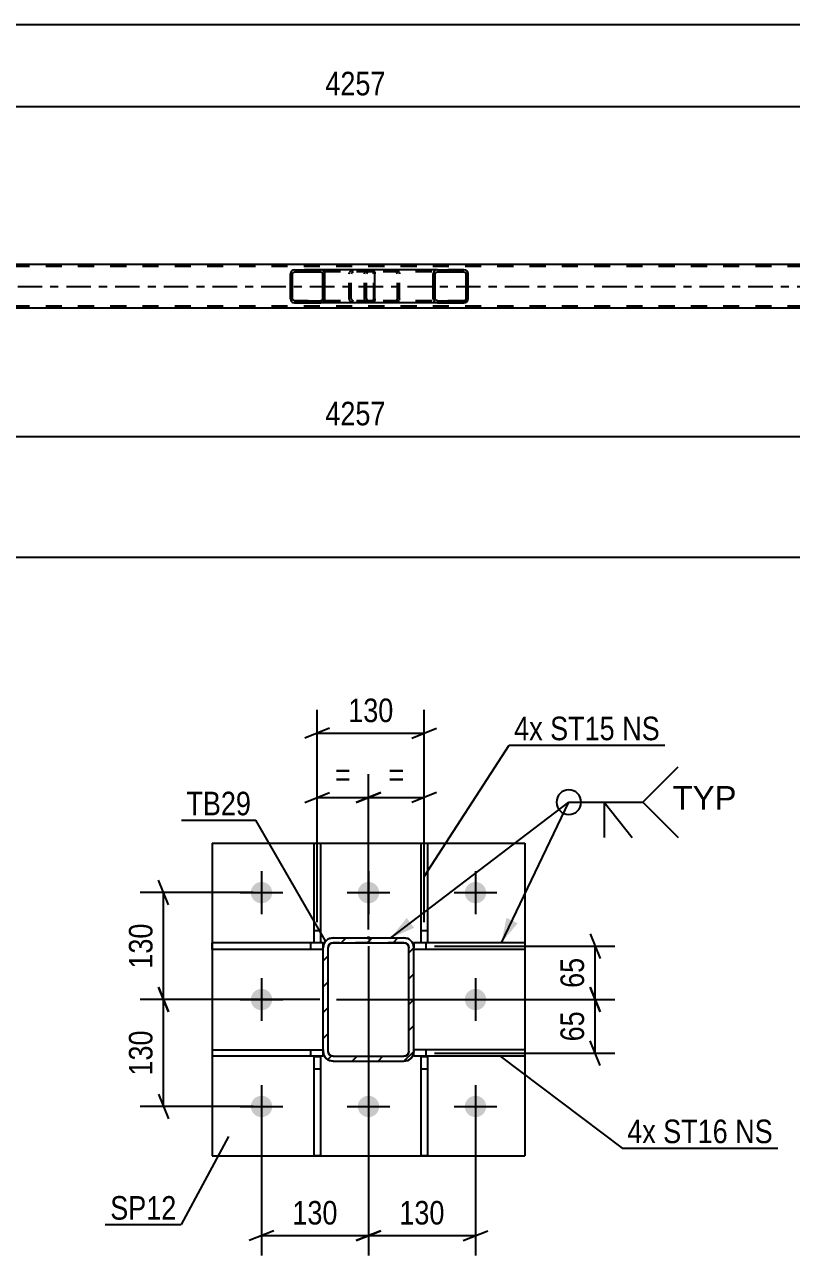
# Model space of a CAD drawing. Header units: millimetres. Extents: x 0 to 841, y 0 to 594.
# Drawn here: x 197 to 290.1, y 103.7 to 253.4 of the extents above; entities that cross this region are included whole.
import ezdxf

# ---------------------------------------------------------------- set-up
doc = ezdxf.new("R2010")
doc.units = ezdxf.units.MM
doc.linetypes.add('DXK_LINE_DOT2', pattern=[3.9198, 1.9599, -1.9599])
doc.linetypes.add('DXK_LINE_DOT3', pattern=[5.9187, 2.979, -0.9799, 0.9799, -0.9799])
doc.styles.add('Arial', font='ARIAL.TTF', dxfattribs={"height": 0.2})
doc.styles.add('Arial Narrow', font='ARIALN.TTF', dxfattribs={"height": 0.2})

# ---------------------------------------------------------------- blocks, each defined once
blk = doc.blocks.new('Part-283133975-4392 - 4290')
at = {"linetype": 'Continuous'}
h = blk.add_hatch(dxfattribs=at)
h.set_pattern_fill('', scale=0.7, style=0, pattern_type=0)
h.set_pattern_definition([(45, (250.8247, 223.2554), (-1.57154, 1.57154), [])])
h.paths.add_polyline_path([(250.86, 223.07), (250.82, 223.26), (250.71, 223.41), (250.55, 223.52), (250.35, 223.55), (247.12, 223.55), (246.92, 223.52), (246.76, 223.41), (246.65, 223.26), (246.61, 223.07), (246.61, 220.03), (246.65, 219.85), (246.76, 219.69), (246.92, 219.59), (247.12, 219.55), (250.35, 219.55), (250.55, 219.59), (250.71, 219.69), (250.82, 219.85), (250.86, 220.03)])
h.paths.add_polyline_path([(250.59, 219.94), (250.53, 219.86), (250.45, 219.81), (250.35, 219.79), (247.12, 219.79), (247.02, 219.81), (246.94, 219.86), (246.88, 219.94), (246.86, 220.03), (246.86, 223.07), (246.88, 223.16), (246.94, 223.24), (247.02, 223.29), (247.12, 223.31), (250.35, 223.31), (250.45, 223.29), (250.53, 223.24), (250.59, 223.16), (250.61, 223.07), (250.61, 220.03)])
at = {"color": 7, "linetype": 'DXK_LINE_DOT2'}
for p, q in [((238.26, 223.07), (238.3, 223.26)), ((238.26, 220.03), (238.26, 223.07)), ((238.53, 223.16), (238.51, 223.07)), ((238.51, 220.03), (238.51, 223.07)), ((238.59, 223.24), (238.53, 223.16)), ((238.57, 223.52), (238.77, 223.55)), ((238.67, 223.29), (238.59, 223.24)), ((238.77, 223.31), (238.67, 223.29)), ((239.25, 223.55), (238.77, 223.55)), ((250.35, 223.31), (238.77, 223.31)), ((242, 223.55), (242.2, 223.52)), ((242.1, 223.29), (242, 223.31)), ((242.18, 223.24), (242.1, 223.29)), ((242.24, 223.16), (242.18, 223.24)), ((242.26, 223.07), (242.24, 223.16)), ((242.26, 220.03), (242.26, 223.07)), ((242.48, 223.26), (242.51, 223.07)), ((242.51, 220.03), (242.51, 223.07)), ((250.35, 223.55), (247.12, 223.55)), ((238.3, 219.85), (238.26, 220.03)), ((238.51, 220.03), (238.53, 219.94)), ((242.24, 219.94), (242.26, 220.03)), ((242.51, 220.03), (242.48, 219.85)), ((238.53, 219.94), (238.59, 219.86)), ((238.77, 219.55), (238.57, 219.59)), ((238.59, 219.86), (238.67, 219.81)), ((238.67, 219.81), (238.77, 219.79)), ((250.35, 219.79), (238.77, 219.79)), ((239.25, 219.55), (238.77, 219.55)), ((242, 219.79), (242.1, 219.81)), ((242.2, 219.59), (242, 219.55)), ((242.1, 219.81), (242.18, 219.86)), ((242.18, 219.86), (242.24, 219.94)), ((250.35, 219.55), (247.12, 219.55))]:
    blk.add_line(p, q, dxfattribs=at)
at = {"color": 2, "linetype": 'Continuous'}
for p, q in [((247.12, 223.55), (239.25, 223.55)), ((246.65, 223.26), (246.61, 223.07)), ((246.61, 220.03), (246.61, 223.07)), ((246.86, 223.07), (246.88, 223.16)), ((246.86, 220.03), (246.86, 223.07)), ((246.88, 223.16), (246.94, 223.24)), ((247.12, 223.55), (246.92, 223.52)), ((246.94, 223.24), (247.02, 223.29)), ((247.02, 223.29), (247.12, 223.31)), ((247.12, 223.55), (250.35, 223.55)), ((247.12, 223.31), (250.35, 223.31)), ((250.55, 223.52), (250.35, 223.55)), ((250.35, 223.31), (250.45, 223.29)), ((250.45, 223.29), (250.53, 223.24)), ((250.53, 223.24), (250.59, 223.16)), ((250.59, 223.16), (250.61, 223.07)), ((250.61, 220.03), (250.61, 223.07)), ((250.86, 223.07), (250.82, 223.26)), ((250.86, 220.03), (250.86, 223.07)), ((246.61, 220.03), (246.65, 219.85)), ((246.88, 219.94), (246.86, 220.03)), ((250.61, 220.03), (250.59, 219.94)), ((250.82, 219.85), (250.86, 220.03)), ((247.12, 219.55), (239.25, 219.55)), ((246.94, 219.86), (246.88, 219.94)), ((246.92, 219.59), (247.12, 219.55)), ((247.02, 219.81), (246.94, 219.86)), ((247.12, 219.79), (247.02, 219.81)), ((247.12, 219.79), (250.35, 219.79)), ((247.12, 219.55), (250.35, 219.55)), ((250.45, 219.81), (250.35, 219.79)), ((250.35, 219.55), (250.55, 219.59)), ((250.53, 219.86), (250.45, 219.81)), ((250.59, 219.94), (250.53, 219.86))]:
    blk.add_line(p, q, dxfattribs=at)
at = {"color": 7, "linetype": 'DXK_LINE_DOT2'}
for centre, start, end in [((238.75, 223.05), 110.7583, 155.68), ((242.02, 223.05), 24.3199, 69.2417), ((238.75, 220.05), 204.3199, 249.2417), ((242.02, 220.05), 290.7583, 335.68)]:
    blk.add_arc(centre, 0.496, start, end, dxfattribs=at)
at = {"color": 2, "linetype": 'Continuous'}
for centre, start, end in [((247.1, 223.05), 110.7583, 155.68), ((250.37, 223.05), 24.32, 69.2417), ((247.1, 220.05), 204.32, 249.2417), ((250.37, 220.05), 290.7583, 335.68)]:
    blk.add_arc(centre, 0.496, start, end, dxfattribs=at)
blk = doc.blocks.new('Part-283133975-4393 - 4290')
at = {"linetype": 'Continuous'}
h = blk.add_hatch(dxfattribs=at)
h.set_pattern_fill('', scale=0.7, style=0, pattern_type=0)
h.set_pattern_definition([(45, (233.4131, 223.2554), (-1.57154, 1.57154), [])])
h.paths.add_polyline_path([(233.45, 223.07), (233.41, 223.26), (233.3, 223.41), (233.14, 223.52), (232.95, 223.55), (229.76, 223.55), (229.57, 223.52), (229.41, 223.41), (229.3, 223.26), (229.26, 223.07), (229.26, 220.03), (229.3, 219.85), (229.41, 219.69), (229.57, 219.59), (229.76, 219.55), (232.95, 219.55), (233.14, 219.59), (233.3, 219.69), (233.41, 219.85), (233.45, 220.03)])
h.paths.add_polyline_path([(233.18, 219.94), (233.13, 219.86), (233.04, 219.81), (232.95, 219.79), (229.76, 219.79), (229.67, 219.81), (229.59, 219.86), (229.53, 219.94), (229.51, 220.03), (229.51, 223.07), (229.53, 223.16), (229.59, 223.24), (229.67, 223.29), (229.76, 223.31), (232.95, 223.31), (233.04, 223.29), (233.13, 223.24), (233.18, 223.16), (233.2, 223.07), (233.2, 220.03)])
at = {"color": 2, "linetype": 'Continuous'}
for p, q in [((229.3, 223.26), (229.26, 223.07)), ((229.26, 220.03), (229.26, 223.07)), ((229.51, 223.07), (229.53, 223.16)), ((229.51, 220.03), (229.51, 223.07)), ((229.53, 223.16), (229.59, 223.24)), ((229.76, 223.55), (229.57, 223.52)), ((229.59, 223.24), (229.67, 223.29)), ((229.67, 223.29), (229.76, 223.31)), ((229.76, 223.55), (232.95, 223.55)), ((229.76, 223.31), (232.95, 223.31)), ((239.25, 223.55), (232.95, 223.55)), ((233.14, 223.52), (232.95, 223.55)), ((232.95, 223.31), (233.04, 223.29)), ((233.04, 223.29), (233.13, 223.24)), ((233.13, 223.24), (233.18, 223.16)), ((233.18, 223.16), (233.2, 223.07)), ((233.2, 220.03), (233.2, 223.07)), ((233.45, 223.07), (233.41, 223.26)), ((233.45, 220.03), (233.45, 223.07)), ((239.25, 223.55), (239.35, 223.52)), ((239.35, 223.52), (239.44, 223.41)), ((239.44, 223.41), (239.5, 223.26)), ((239.5, 223.26), (239.52, 223.07)), ((239.52, 220.03), (239.52, 223.07)), ((229.26, 220.03), (229.3, 219.85)), ((229.53, 219.94), (229.51, 220.03)), ((233.2, 220.03), (233.18, 219.94)), ((233.41, 219.85), (233.45, 220.03)), ((239.52, 220.03), (239.5, 219.85)), ((229.59, 219.86), (229.53, 219.94)), ((229.57, 219.59), (229.76, 219.55)), ((229.67, 219.81), (229.59, 219.86)), ((229.76, 219.79), (229.67, 219.81)), ((229.76, 219.79), (232.95, 219.79)), ((229.76, 219.55), (232.95, 219.55)), ((233.04, 219.81), (232.95, 219.79)), ((232.95, 219.55), (233.14, 219.59)), ((239.25, 219.55), (232.95, 219.55)), ((233.13, 219.86), (233.04, 219.81)), ((233.18, 219.94), (233.13, 219.86)), ((239.35, 219.59), (239.25, 219.55)), ((239.44, 219.69), (239.35, 219.59)), ((239.5, 219.85), (239.44, 219.69))]:
    blk.add_line(p, q, dxfattribs=at)
at = {"color": 7, "linetype": 'DXK_LINE_DOT2'}
for p, q in [((232.95, 223.55), (229.76, 223.55)), ((239.25, 223.31), (229.76, 223.31)), ((236.41, 223.07), (236.45, 223.26)), ((236.41, 220.03), (236.41, 223.07)), ((236.68, 223.16), (236.66, 223.07)), ((236.66, 220.03), (236.66, 223.07)), ((236.74, 223.24), (236.68, 223.16)), ((236.72, 223.52), (236.91, 223.55)), ((236.82, 223.29), (236.74, 223.24)), ((236.91, 223.31), (236.82, 223.29)), ((238.26, 223.31), (238.26, 223.55)), ((239.3, 223.29), (239.25, 223.31)), ((239.35, 223.24), (239.3, 223.29)), ((239.37, 223.16), (239.35, 223.24)), ((239.38, 223.07), (239.37, 223.16)), ((239.38, 220.03), (239.38, 223.07)), ((236.45, 219.85), (236.41, 220.03)), ((236.66, 220.03), (236.68, 219.94)), ((239.37, 219.94), (239.38, 220.03)), ((239.25, 219.79), (229.76, 219.79)), ((232.95, 219.55), (229.76, 219.55)), ((236.68, 219.94), (236.74, 219.86)), ((236.91, 219.55), (236.72, 219.59)), ((236.74, 219.86), (236.82, 219.81)), ((236.82, 219.81), (236.91, 219.79)), ((238.26, 219.55), (238.26, 219.79)), ((239.25, 219.79), (239.3, 219.81)), ((239.3, 219.81), (239.35, 219.86)), ((239.35, 219.86), (239.37, 219.94))]:
    blk.add_line(p, q, dxfattribs=at)
at = {"color": 2, "linetype": 'Continuous'}
for centre, start, end in [((229.75, 223.06), 111.1941, 156.1506), ((232.96, 223.06), 23.8494, 68.8059), ((229.75, 220.05), 203.8494, 248.8059), ((232.96, 220.05), 291.1941, 336.1506)]:
    blk.add_arc(centre, 0.492, start, end, dxfattribs=at)
at = {"color": 7, "linetype": 'DXK_LINE_DOT2'}
for centre, start, end in [((236.9, 223.06), 111.1941, 156.1506), ((236.9, 220.05), 203.8494, 248.8059)]:
    blk.add_arc(centre, 0.492, start, end, dxfattribs=at)
blk = doc.blocks.new('Part-283133975-4535 - 4290')
at = {"color": 7, "linetype": 'DXK_LINE_DOT2'}
for p, q in [((718.9, 223.95), (59.99, 223.95)), ((718.9, 219.15), (59.99, 219.15))]:
    blk.add_line(p, q, dxfattribs=at)
at = {"color": 2, "linetype": 'Continuous'}
for p, q in [((321.5, 224.19), (157.23, 224.19)), ((576.91, 218.91), (59.99, 218.91))]:
    blk.add_line(p, q, dxfattribs=at)
at = {"color": 7, "linetype": 'DXK_LINE_DOT3'}
blk.add_line((59.99, 221.55), (718.9, 221.55), dxfattribs=at)
blk = doc.blocks.new('Bolt-283133975-20519 - 20395')
at = {"linetype": 'Continuous'}
for points in [[(227.05, 147.84, -1), (224.45, 147.84, -1)], [(240.05, 147.84, -1), (237.45, 147.84, -1)], [(253.05, 147.84, -1), (250.45, 147.84, -1)], [(227.05, 134.84, -1), (224.45, 134.84, -1)], [(253.05, 134.84, -1), (250.45, 134.84, -1)], [(227.05, 121.84, -1), (224.45, 121.84, -1)], [(240.05, 121.84, -1), (237.45, 121.84, -1)], [(253.05, 121.84, -1), (250.45, 121.84, -1)]]:
    blk.add_hatch(color=1, dxfattribs=at).paths.add_polyline_path(points)
at = {"color": 1, "linetype": 'Continuous'}
for p, q in [((225.75, 150.44), (225.75, 145.24)), ((238.75, 150.44), (238.75, 145.24)), ((251.75, 150.44), (251.75, 145.24)), ((223.15, 147.84), (228.35, 147.84)), ((236.15, 147.84), (241.35, 147.84)), ((249.15, 147.84), (254.35, 147.84)), ((225.75, 137.44), (225.75, 132.24)), ((251.75, 137.44), (251.75, 132.24)), ((223.15, 134.84), (228.35, 134.84)), ((249.15, 134.84), (254.35, 134.84)), ((225.75, 124.44), (225.75, 119.24)), ((238.75, 124.44), (238.75, 119.24)), ((251.75, 124.44), (251.75, 119.24)), ((223.15, 121.84), (228.35, 121.84)), ((236.15, 121.84), (241.35, 121.84)), ((249.15, 121.84), (254.35, 121.84))]:
    blk.add_line(p, q, dxfattribs=at)
blk = doc.blocks.new('Part-283133975-20422 - 20395')
at = {"color": 2, "linetype": 'Continuous'}
for p, q in [((245.13, 115.84), (245.13, 127.93)), ((245.13, 127.93), (245.93, 127.93)), ((245.93, 127.93), (245.93, 115.84)), ((245.93, 115.84), (245.13, 115.84))]:
    blk.add_line(p, q, dxfattribs=at)
at = {"color": 7, "linetype": 'DXK_LINE_DOT2'}
blk.add_line((245.13, 126.43), (245.93, 126.43), dxfattribs=at)
blk = doc.blocks.new('Part-283133975-20425 - 20395')
at = {"color": 2, "linetype": 'Continuous'}
for p, q in [((219.75, 128.74), (233.25, 128.74)), ((219.75, 128.74), (219.75, 127.94)), ((233.25, 127.94), (219.75, 127.94)), ((233.25, 127.94), (233.25, 128.54))]:
    blk.add_line(p, q, dxfattribs=at)
at = {"color": 7, "linetype": 'DXK_LINE_DOT2'}
for p, q in [((231.75, 127.94), (231.75, 128.74)), ((233.25, 128.74), (233.25, 128.54))]:
    blk.add_line(p, q, dxfattribs=at)
blk = doc.blocks.new('Part-283133975-20417 - 20395')
at = {"linetype": 'Continuous'}
h = blk.add_hatch(dxfattribs=at)
h.set_pattern_fill('', scale=0.7, style=0, pattern_type=0)
h.set_pattern_definition([(45, (244.247, 128.5401), (-1.57154, 1.57154), [])])
h.paths.add_polyline_path([(244.16, 128.08), (244.25, 128.54), (244.25, 141.14), (244.16, 141.6), (243.9, 141.99), (243.51, 142.25), (243.05, 142.34), (234.45, 142.34), (233.99, 142.25), (233.6, 141.99), (233.34, 141.6), (233.25, 141.14), (233.25, 128.54), (233.34, 128.08), (233.6, 127.69), (233.99, 127.43), (234.45, 127.34), (243.05, 127.34), (243.51, 127.43), (243.9, 127.69)])
h.paths.add_polyline_path([(243.28, 127.99), (243.05, 127.94), (234.45, 127.94), (234.22, 127.99), (234.02, 128.12), (233.89, 128.31), (233.85, 128.54), (233.85, 141.14), (233.89, 141.37), (234.02, 141.56), (234.22, 141.69), (234.45, 141.74), (243.05, 141.74), (243.28, 141.69), (243.47, 141.56), (243.6, 141.37), (243.65, 141.14), (243.65, 128.54), (243.6, 128.31), (243.47, 128.12)])
blk.add_hatch(color=246, dxfattribs=at).paths.add_polyline_path([(238.75, 142.24, -1), (238.75, 142.44, -1)])
at = {"color": 7, "linetype": 'DXK_LINE_DOT2'}
for p, q in [((233.99, 142.25), (234.45, 142.34)), ((234.45, 142.34), (243.05, 142.34)), ((243.05, 142.34), (243.51, 142.25)), ((233.25, 141.14), (233.34, 141.6)), ((233.25, 128.54), (233.25, 141.14)), ((233.89, 141.37), (233.85, 141.14)), ((233.85, 128.54), (233.85, 141.14)), ((234.02, 141.56), (233.89, 141.37)), ((234.22, 141.69), (234.02, 141.56)), ((234.45, 141.74), (234.22, 141.69)), ((243.05, 141.74), (234.45, 141.74)), ((243.28, 141.69), (243.05, 141.74)), ((243.47, 141.56), (243.28, 141.69)), ((243.6, 141.37), (243.47, 141.56)), ((243.65, 141.14), (243.6, 141.37)), ((243.65, 128.54), (243.65, 141.14)), ((244.16, 141.6), (244.25, 141.14)), ((244.25, 128.54), (244.25, 141.14)), ((233.34, 128.08), (233.25, 128.54)), ((233.85, 128.54), (233.89, 128.31)), ((233.89, 128.31), (234.02, 128.12)), ((234.45, 127.34), (233.99, 127.43)), ((234.02, 128.12), (234.22, 127.99)), ((234.22, 127.99), (234.45, 127.94)), ((234.45, 127.94), (243.05, 127.94)), ((234.45, 127.34), (243.05, 127.34)), ((243.05, 127.94), (243.28, 127.99)), ((243.51, 127.43), (243.05, 127.34)), ((243.28, 127.99), (243.47, 128.12)), ((243.47, 128.12), (243.6, 128.31)), ((243.6, 128.31), (243.65, 128.54)), ((244.25, 128.54), (244.16, 128.08))]:
    blk.add_line(p, q, dxfattribs=at)
at = {"color": 2, "linetype": 'Continuous'}
for p, q in [((234.45, 142.34), (233.99, 142.25)), ((234.45, 142.34), (243.05, 142.34)), ((243.51, 142.25), (243.05, 142.34)), ((233.34, 141.6), (233.25, 141.14)), ((233.25, 128.54), (233.25, 141.14)), ((233.85, 141.14), (233.89, 141.37)), ((233.85, 128.54), (233.85, 141.14)), ((233.89, 141.37), (234.02, 141.56)), ((234.02, 141.56), (234.22, 141.69)), ((234.22, 141.69), (234.45, 141.74)), ((234.45, 141.74), (243.05, 141.74)), ((243.05, 141.74), (243.28, 141.69)), ((243.28, 141.69), (243.47, 141.56)), ((243.47, 141.56), (243.6, 141.37)), ((243.6, 141.37), (243.65, 141.14)), ((243.65, 128.54), (243.65, 141.14)), ((244.25, 141.14), (244.16, 141.6)), ((244.25, 128.54), (244.25, 141.14)), ((233.25, 128.54), (233.34, 128.08)), ((233.89, 128.31), (233.85, 128.54)), ((234.02, 128.12), (233.89, 128.31)), ((233.99, 127.43), (234.45, 127.34)), ((234.22, 127.99), (234.02, 128.12)), ((234.45, 127.94), (234.22, 127.99)), ((234.45, 127.94), (243.05, 127.94)), ((234.45, 127.34), (243.05, 127.34)), ((243.28, 127.99), (243.05, 127.94)), ((243.05, 127.34), (243.51, 127.43)), ((243.47, 128.12), (243.28, 127.99)), ((243.6, 128.31), (243.47, 128.12)), ((243.65, 128.54), (243.6, 128.31)), ((244.16, 128.08), (244.25, 128.54))]:
    blk.add_line(p, q, dxfattribs=at)
at = {"color": 246, "linetype": 'DXK_LINE_DOT2'}
blk.add_line((238.75, 142.34), (238.75, 142.34), dxfattribs=at)
at = {"color": 7, "linetype": 'DXK_LINE_DOT3'}
blk.add_line((238.75, 134.84), (238.75, 134.84), dxfattribs=at)
at = {"color": 246, "linetype": 'Continuous'}
blk.add_circle((238.75, 142.34), 0.1, dxfattribs=at)
at = {"color": 7, "linetype": 'DXK_LINE_DOT2'}
for centre, start, end in [((234.45, 141.14), 112.5, 157.5), ((243.05, 141.14), 22.5, 67.5), ((234.45, 128.54), 202.5, 247.5), ((243.05, 128.54), 292.5, 337.5)]:
    blk.add_arc(centre, 1.2, start, end, dxfattribs=at)
at = {"color": 2, "linetype": 'Continuous'}
for centre, start, end in [((234.45, 141.14), 112.5, 157.5), ((243.05, 141.14), 22.5, 67.5), ((234.45, 128.54), 202.5, 247.5), ((243.05, 128.54), 292.5, 337.5)]:
    blk.add_arc(centre, 1.2, start, end, dxfattribs=at)
blk = doc.blocks.new('Part-283133975-20421 - 20395')
at = {"color": 2, "linetype": 'Continuous'}
for p, q in [((232.13, 115.84), (232.13, 127.93)), ((232.13, 127.93), (232.93, 127.93)), ((232.93, 127.93), (232.93, 115.84)), ((232.93, 115.84), (232.13, 115.84))]:
    blk.add_line(p, q, dxfattribs=at)
at = {"color": 7, "linetype": 'DXK_LINE_DOT2'}
blk.add_line((232.13, 126.43), (232.93, 126.43), dxfattribs=at)
blk = doc.blocks.new('Part-283133975-20423 - 20395')
at = {"color": 2, "linetype": 'Continuous'}
for p, q in [((232.13, 141.73), (232.13, 153.84)), ((232.13, 153.84), (232.93, 153.84)), ((232.93, 153.84), (232.93, 141.73)), ((232.93, 141.73), (232.13, 141.73))]:
    blk.add_line(p, q, dxfattribs=at)
at = {"color": 7, "linetype": 'DXK_LINE_DOT2'}
blk.add_line((232.13, 143.23), (232.93, 143.23), dxfattribs=at)
blk = doc.blocks.new('Part-283133975-20424 - 20395')
at = {"color": 2, "linetype": 'Continuous'}
for p, q in [((245.13, 141.73), (245.13, 153.84)), ((245.13, 153.84), (245.93, 153.84)), ((245.93, 153.84), (245.93, 141.73)), ((245.93, 141.73), (245.13, 141.73))]:
    blk.add_line(p, q, dxfattribs=at)
at = {"color": 7, "linetype": 'DXK_LINE_DOT2'}
blk.add_line((245.13, 143.23), (245.93, 143.23), dxfattribs=at)
blk = doc.blocks.new('Part-283133975-20426 - 20395')
at = {"color": 2, "linetype": 'Continuous'}
for p, q in [((219.75, 140.94), (219.75, 141.74)), ((232.13, 141.74), (219.75, 141.74)), ((233.25, 140.94), (219.75, 140.94)), ((233.25, 141.74), (232.93, 141.74)), ((233.25, 141.14), (233.25, 141.74))]:
    blk.add_line(p, q, dxfattribs=at)
at = {"color": 7, "linetype": 'DXK_LINE_DOT2'}
for p, q in [((231.75, 140.94), (231.75, 141.74)), ((232.93, 141.74), (232.13, 141.74)), ((233.25, 140.94), (233.25, 141.14))]:
    blk.add_line(p, q, dxfattribs=at)
blk = doc.blocks.new('Part-283133975-20427 - 20395')
at = {"color": 2, "linetype": 'Continuous'}
for p, q in [((257.75, 128.74), (244.25, 128.74)), ((257.75, 128.74), (257.75, 127.94)), ((244.25, 127.94), (244.25, 128.54)), ((257.75, 127.94), (244.25, 127.94))]:
    blk.add_line(p, q, dxfattribs=at)
at = {"color": 7, "linetype": 'DXK_LINE_DOT2'}
for p, q in [((244.25, 128.54), (244.25, 128.74)), ((245.75, 127.94), (245.75, 128.74))]:
    blk.add_line(p, q, dxfattribs=at)
blk = doc.blocks.new('Part-283133975-20428 - 20395')
at = {"color": 2, "linetype": 'Continuous'}
for p, q in [((245.13, 141.74), (244.25, 141.74)), ((244.25, 141.74), (244.25, 141.14)), ((257.75, 140.94), (244.25, 140.94)), ((257.75, 141.74), (245.93, 141.74)), ((257.75, 141.74), (257.75, 140.94))]:
    blk.add_line(p, q, dxfattribs=at)
at = {"color": 7, "linetype": 'DXK_LINE_DOT2'}
for p, q in [((244.25, 140.94), (244.25, 141.14)), ((245.93, 141.74), (245.13, 141.74)), ((245.75, 140.94), (245.75, 141.74))]:
    blk.add_line(p, q, dxfattribs=at)
blk = doc.blocks.new('Part-283133975-20438 - 20395')
at = {"color": 2, "linetype": 'Continuous'}
for p, q in [((219.75, 153.84), (257.75, 153.84)), ((219.75, 153.84), (219.75, 115.84)), ((257.75, 153.84), (257.75, 115.84)), ((219.75, 115.84), (257.75, 115.84))]:
    blk.add_line(p, q, dxfattribs=at)
blk = doc.blocks.new('StraightDimension-283133975-4611 - 4290')
at = {"color": 7, "linetype": 'Continuous'}
blk.add_line((50.73, 188.62), (728.16, 188.62), dxfattribs=at)
blk = doc.blocks.new('StraightDimension-283133975-4710 - 4290')
at = {"color": 7, "linetype": 'Continuous'}
blk.add_line((51.37, 253.37), (727.52, 253.37), dxfattribs=at)
blk = doc.blocks.new('StraightDimension-283133975-10415 - 4290')
at = {"color": 7, "linetype": 'Continuous'}
blk.add_line((152.03, 243.42), (322.3, 243.42), dxfattribs=at)
at = {"color": 0}
blk.add_wipeout([(241.42, 244.17), (241.42, 248.37), (232.91, 248.37), (232.91, 244.17)], dxfattribs=at)
at = {"color": 3, "style": 'Arial Narrow'}
blk.add_text('4257', height=2.863, dxfattribs=at).set_placement((233.51, 244.77))
blk = doc.blocks.new('StraightDimension-283133975-10488 - 4290')
at = {"color": 7, "linetype": 'Continuous'}
blk.add_line((152.03, 203.3), (322.3, 203.3), dxfattribs=at)
at = {"color": 0}
blk.add_wipeout([(241.42, 204.05), (241.42, 208.25), (232.91, 208.25), (232.91, 204.05)], dxfattribs=at)
at = {"color": 3, "style": 'Arial Narrow'}
blk.add_text('4257', height=2.863, dxfattribs=at).set_placement((233.51, 204.65))
blk = doc.blocks.new('StraightDimension-283133975-21934 - 20395')
at = {"color": 7, "linetype": 'Continuous'}
for p, q in [((238.75, 141.34), (238.75, 103.74)), ((225.75, 120.84), (225.75, 103.74)), ((227.25, 106.74), (224.25, 105.54)), ((237.25, 105.54), (240.25, 106.74)), ((225.75, 106.14), (238.75, 106.14))]:
    blk.add_line(p, q, dxfattribs=at)
at = {"color": 0}
blk.add_wipeout([(235.59, 106.89), (235.59, 111.09), (228.9, 111.09), (228.9, 106.89)], dxfattribs=at)
at = {"color": 3, "style": 'Arial Narrow'}
blk.add_text('130', height=2.863, dxfattribs=at).set_placement((229.5, 107.49))
blk = doc.blocks.new('StraightDimension-283133975-21933 - 20395')
at = {"color": 7, "linetype": 'Continuous'}
for p, q in [((238.75, 141.34), (238.75, 103.74)), ((251.75, 120.84), (251.75, 103.74)), ((240.25, 106.74), (237.25, 105.54)), ((250.25, 105.54), (253.25, 106.74)), ((238.75, 106.14), (251.75, 106.14))]:
    blk.add_line(p, q, dxfattribs=at)
at = {"color": 0}
blk.add_wipeout([(248.59, 106.89), (248.59, 111.09), (241.9, 111.09), (241.9, 106.89)], dxfattribs=at)
at = {"color": 3, "style": 'Arial Narrow'}
blk.add_text('130', height=2.863, dxfattribs=at).set_placement((242.5, 107.49))
blk = doc.blocks.new('StraightDimension-283133975-21960 - 20395')
at = {"color": 7, "linetype": 'Continuous'}
for p, q in [((238.75, 143.34), (238.75, 162.25)), ((245.53, 144.23), (245.53, 162.25)), ((237.25, 158.8), (240.25, 160)), ((238.75, 159.4), (245.53, 159.4)), ((247.03, 160), (244.03, 158.8))]:
    blk.add_line(p, q, dxfattribs=at)
at = {"color": 0}
blk.add_wipeout([(243.7, 160.15), (243.7, 164.35), (240.58, 164.35), (240.58, 160.15)], dxfattribs=at)
at = {"color": 3, "style": 'Arial Narrow'}
blk.add_text('=', height=2.86, dxfattribs=at).set_placement((241.18, 160.75))
blk = doc.blocks.new('StraightDimension-283133975-21961 - 20395')
at = {"color": 7, "linetype": 'Continuous'}
for p, q in [((232.53, 144.23), (232.53, 162.25)), ((238.75, 143.34), (238.75, 162.25)), ((231.03, 158.8), (234.03, 160)), ((232.53, 159.4), (238.75, 159.4)), ((240.25, 160), (237.25, 158.8))]:
    blk.add_line(p, q, dxfattribs=at)
at = {"color": 0}
blk.add_wipeout([(237.2, 160.15), (237.2, 164.35), (234.08, 164.35), (234.08, 160.15)], dxfattribs=at)
at = {"color": 3, "style": 'Arial Narrow'}
blk.add_text('=', height=2.86, dxfattribs=at).set_placement((234.68, 160.75))
blk = doc.blocks.new('StraightDimension-283133975-21979 - 20395')
at = {"color": 7, "linetype": 'Continuous'}
for p, q in [((232.53, 144.23), (232.53, 170.07)), ((245.53, 144.23), (245.53, 170.07)), ((234.03, 167.82), (231.03, 166.62)), ((244.03, 166.62), (247.03, 167.82)), ((232.53, 167.22), (245.53, 167.22))]:
    blk.add_line(p, q, dxfattribs=at)
at = {"color": 0}
blk.add_wipeout([(242.37, 167.97), (242.37, 172.17), (235.69, 172.17), (235.69, 167.97)], dxfattribs=at)
at = {"color": 3, "style": 'Arial Narrow'}
blk.add_text('130', height=2.863, dxfattribs=at).set_placement((236.29, 168.57))
blk = doc.blocks.new('StraightDimension-283133975-21984 - 20395')
at = {"color": 7, "linetype": 'Continuous'}
for p, q in [((265.69, 142.84), (266.89, 139.84)), ((246.75, 141.34), (268.69, 141.34)), ((266.29, 134.84), (266.29, 141.34)), ((266.89, 133.34), (265.69, 136.34)), ((234.85, 134.84), (268.69, 134.84))]:
    blk.add_line(p, q, dxfattribs=at)
at = {"color": 0}
blk.add_wipeout([(265.54, 140.52), (261.34, 140.52), (261.34, 135.66), (265.54, 135.66)], dxfattribs=at)
at = {"color": 3, "style": 'Arial Narrow'}
blk.add_text('65', height=2.863, rotation=90.0002, dxfattribs=at).set_placement((264.94, 136.26))
blk = doc.blocks.new('StraightDimension-283133975-21985 - 20395')
at = {"color": 7, "linetype": 'Continuous'}
for p, q in [((265.69, 136.34), (266.89, 133.34)), ((234.85, 134.84), (268.69, 134.84)), ((266.29, 128.34), (266.29, 134.84)), ((266.89, 126.84), (265.69, 129.84)), ((246.75, 128.34), (268.69, 128.34))]:
    blk.add_line(p, q, dxfattribs=at)
at = {"color": 0}
blk.add_wipeout([(265.54, 134.02), (261.34, 134.02), (261.34, 129.16), (265.54, 129.16)], dxfattribs=at)
at = {"color": 3, "style": 'Arial Narrow'}
blk.add_text('65', height=2.863, rotation=90.0002, dxfattribs=at).set_placement((264.94, 129.76))
blk = doc.blocks.new('StraightDimension-283133975-22002 - 20395')
at = {"color": 7, "linetype": 'Continuous'}
for p, q in [((214.45, 146.34), (213.25, 149.34)), ((224.75, 147.84), (211, 147.84)), ((213.85, 134.84), (213.85, 147.84)), ((213.25, 136.34), (214.45, 133.34)), ((232.85, 134.84), (211, 134.84))]:
    blk.add_line(p, q, dxfattribs=at)
at = {"color": 0}
blk.add_wipeout([(213.1, 144.68), (208.9, 144.68), (208.9, 138), (213.1, 138)], dxfattribs=at)
at = {"color": 3, "style": 'Arial Narrow'}
blk.add_text('130', height=2.863, rotation=90.0002, dxfattribs=at).set_placement((212.5, 138.6))
blk = doc.blocks.new('StraightDimension-283133975-22003 - 20395')
at = {"color": 7, "linetype": 'Continuous'}
for p, q in [((214.45, 133.34), (213.25, 136.34)), ((232.85, 134.84), (211, 134.84)), ((213.85, 121.84), (213.85, 134.84)), ((213.25, 123.34), (214.45, 120.34)), ((224.75, 121.84), (211, 121.84))]:
    blk.add_line(p, q, dxfattribs=at)
at = {"color": 0}
blk.add_wipeout([(213.1, 131.68), (208.9, 131.68), (208.9, 125), (213.1, 125)], dxfattribs=at)
at = {"color": 3, "style": 'Arial Narrow'}
blk.add_text('130', height=2.863, rotation=90.0002, dxfattribs=at).set_placement((212.5, 125.6))
blk = doc.blocks.new('Mark-283133975-21873 - 20395')
at = {"color": 0}
blk.add_wipeout([(224.47, 157.24), (224.47, 160.24), (216.62, 160.24), (216.62, 157.24)], dxfattribs=at)
blk.add_wipeout([(224.47, 157.24), (224.47, 160.24), (216.62, 160.24), (216.62, 157.24)], dxfattribs=at)
at = {"color": 30, "linetype": 'Continuous'}
for p in [(216.02, 156.64), (233.57, 141.91)]:
    blk.add_line(p, (225.07, 156.64), dxfattribs=at)
at = {"color": 3, "style": 'Arial Narrow'}
blk.add_text('TB29', height=2.863, dxfattribs=at).set_placement((216.62, 157.24))
blk = doc.blocks.new('MarkSet-283133975-21912 - 20395')
at = {"color": 0}
for points in [[(273.66, 117.38), (273.66, 120.38), (270.19, 120.38), (270.19, 117.38)], [(282.41, 117.38), (282.41, 120.38), (274.56, 120.38), (274.56, 117.38)], [(287.88, 117.38), (287.88, 120.38), (283.31, 120.38), (283.31, 117.38)]]:
    blk.add_wipeout(points, dxfattribs=at)
for points in [[(273.66, 117.38), (273.66, 120.38), (270.19, 120.38), (270.19, 117.38)], [(282.41, 117.38), (282.41, 120.38), (274.56, 120.38), (274.56, 117.38)], [(287.88, 117.38), (287.88, 120.38), (283.31, 120.38), (283.31, 117.38)]]:
    blk.add_wipeout(points, dxfattribs=at)
at = {"color": 30, "linetype": 'Continuous'}
for p, q in [((254.76, 127.94), (269.59, 116.78)), ((269.59, 116.78), (288.48, 116.78))]:
    blk.add_line(p, q, dxfattribs=at)
at = {"color": 3, "style": 'Arial Narrow'}
for s, p in [('4x', (270.19, 117.38)), ('ST16', (274.56, 117.38)), ('NS', (283.31, 117.38))]:
    blk.add_text(s, height=2.863, dxfattribs=at).set_placement(p)
blk = doc.blocks.new('MarkSet-283133975-21919 - 20395')
at = {"color": 0}
for points in [[(259.92, 166.37), (259.92, 169.37), (256.45, 169.37), (256.45, 166.37)], [(268.68, 166.37), (268.68, 169.37), (260.82, 169.37), (260.82, 166.37)], [(274.14, 166.37), (274.14, 169.37), (269.58, 169.37), (269.58, 166.37)]]:
    blk.add_wipeout(points, dxfattribs=at)
for points in [[(259.92, 166.37), (259.92, 169.37), (256.45, 169.37), (256.45, 166.37)], [(268.68, 166.37), (268.68, 169.37), (260.82, 169.37), (260.82, 166.37)], [(274.14, 166.37), (274.14, 169.37), (269.58, 169.37), (269.58, 166.37)]]:
    blk.add_wipeout(points, dxfattribs=at)
at = {"color": 30, "linetype": 'Continuous'}
for p, q in [((245.53, 149.8), (255.85, 165.77)), ((255.85, 165.77), (274.74, 165.77))]:
    blk.add_line(p, q, dxfattribs=at)
at = {"color": 3, "style": 'Arial Narrow'}
for s, p in [('4x', (256.45, 166.37)), ('ST15', (260.82, 166.37)), ('NS', (269.58, 166.37))]:
    blk.add_text(s, height=2.863, dxfattribs=at).set_placement(p)
blk = doc.blocks.new('Mark-283133975-22059 - 20395')
at = {"color": 0}
blk.add_wipeout([(215.4, 108.08), (215.4, 111.08), (207.37, 111.08), (207.37, 108.08)], dxfattribs=at)
blk.add_wipeout([(215.4, 108.08), (215.4, 111.08), (207.37, 111.08), (207.37, 108.08)], dxfattribs=at)
at = {"color": 30, "linetype": 'Continuous'}
for p in [(221.74, 118.2), (206.77, 107.48)]:
    blk.add_line(p, (216, 107.48), dxfattribs=at)
at = {"color": 3, "style": 'Arial Narrow'}
blk.add_text('SP12', height=2.863, dxfattribs=at).set_placement((207.37, 108.08))
blk = doc.blocks.new('WeldMark-283133975-22087 - 20395')
at = {"linetype": 'Continuous'}
for points in [[(244.3, 143.56), (241.46, 142.34), (243.39, 144.76)], [(256.87, 144.12), (254.89, 141.74), (255.51, 144.77)]]:
    blk.add_hatch(color=30, dxfattribs=at).paths.add_polyline_path(points)
at = {"color": 30, "linetype": 'Continuous'}
for p, q in [((241.46, 142.34), (263.09, 158.83)), ((254.89, 141.74), (263.09, 158.83)), ((263.09, 158.83), (272.09, 158.83))]:
    blk.add_line(p, q, dxfattribs=at)
at = {"color": 3, "linetype": 'Continuous'}
for q in [(270.8, 154.55), (267.37, 154.55)]:
    blk.add_line((267.37, 158.83), q, dxfattribs=at)
for start, end in [(90, 270), (270, 90)]:
    blk.add_arc((263.09, 158.83), 1.5, start, end, dxfattribs=at)
at = {"color": 0, "linetype": 'Continuous'}
blk.add_wipeout([(283.46, 157.93), (283.46, 160.93), (275.69, 160.93), (275.69, 157.93)], dxfattribs=at)
blk.add_wipeout([(283.46, 157.93), (283.46, 160.93), (275.69, 160.93), (275.69, 157.93)], dxfattribs=at)
at = {"color": 3, "linetype": 'Continuous'}
for q in [(276.37, 163.12), (276.37, 154.55)]:
    blk.add_line((272.09, 158.83), q, dxfattribs=at)
at = {"color": 3, "linetype": 'Continuous', "style": 'Arial'}
blk.add_text('TYP', height=2.865, dxfattribs=at).set_placement((275.69, 157.93))

msp = doc.modelspace()

# ---------------------------------------------------------------- block references
for name in ['StraightDimension-283133975-4710 - 4290', 'Part-283133975-4535 - 4290', 'Part-283133975-4393 - 4290', 'Part-283133975-4392 - 4290', 'StraightDimension-283133975-4611 - 4290', 'Part-283133975-20438 - 20395', 'Part-283133975-20423 - 20395', 'Part-283133975-20424 - 20395', 'Bolt-283133975-20519 - 20395', 'Part-283133975-20417 - 20395', 'Part-283133975-20426 - 20395', 'Part-283133975-20428 - 20395', 'Part-283133975-20425 - 20395', 'Part-283133975-20427 - 20395', 'Part-283133975-20421 - 20395', 'Part-283133975-20422 - 20395']:
    msp.add_blockref(name, (0, 0))

# ---------------------------------------------------------------- next in the draw order: block references
for name in ['StraightDimension-283133975-10415 - 4290', 'StraightDimension-283133975-10488 - 4290', 'StraightDimension-283133975-21960 - 20395', 'StraightDimension-283133975-21934 - 20395', 'Mark-283133975-22059 - 20395']:
    msp.add_blockref(name, (0, 0))

# ---------------------------------------------------------------- next in the draw order: block references
for name in ['StraightDimension-283133975-21961 - 20395', 'StraightDimension-283133975-21933 - 20395']:
    msp.add_blockref(name, (0, 0))

# ---------------------------------------------------------------- next in the draw order: block references
for name in ['StraightDimension-283133975-21979 - 20395', 'StraightDimension-283133975-21984 - 20395']:
    msp.add_blockref(name, (0, 0))

# ---------------------------------------------------------------- next in the draw order: block references
for name in ['MarkSet-283133975-21919 - 20395', 'StraightDimension-283133975-22002 - 20395', 'StraightDimension-283133975-21985 - 20395']:
    msp.add_blockref(name, (0, 0))

# ---------------------------------------------------------------- next in the draw order: block references
for name in ['WeldMark-283133975-22087 - 20395', 'Mark-283133975-21873 - 20395', 'StraightDimension-283133975-22003 - 20395', 'MarkSet-283133975-21912 - 20395']:
    msp.add_blockref(name, (0, 0))

doc.saveas('drawing.dxf')
